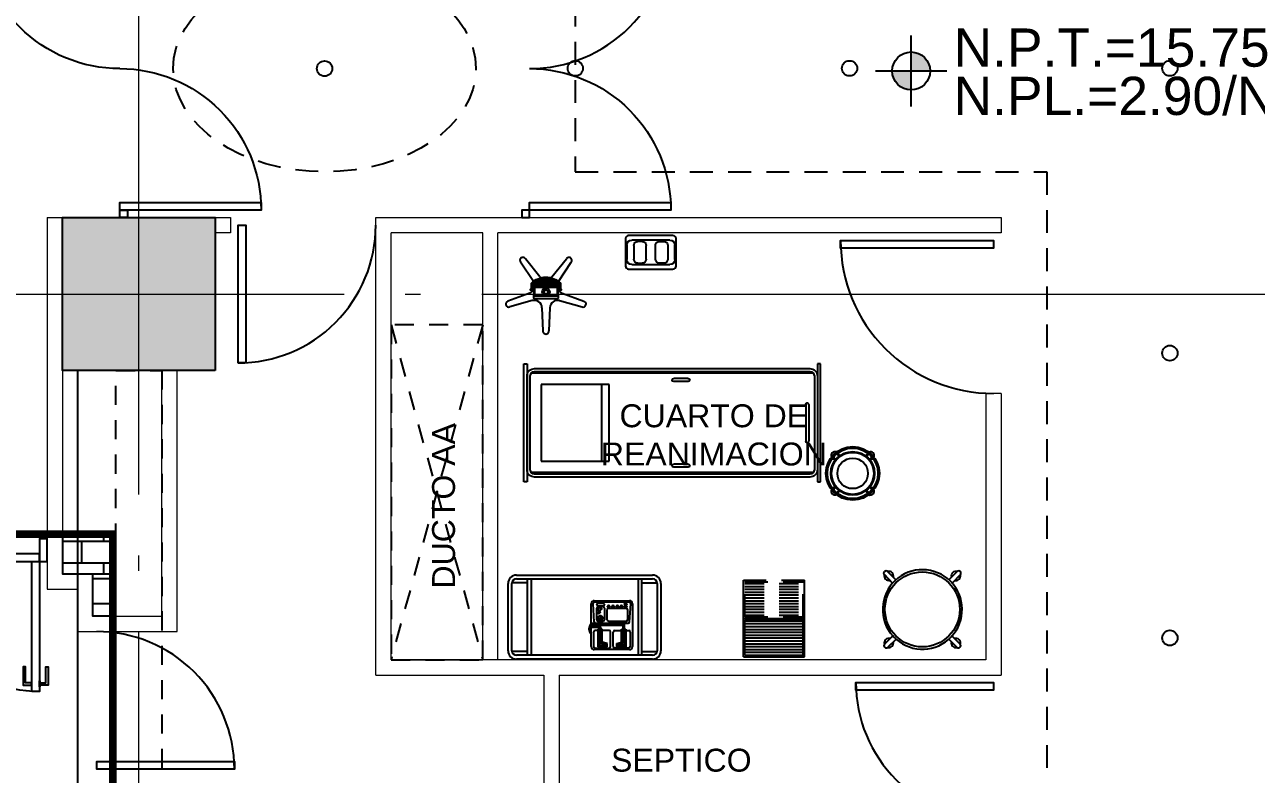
# Model space of a CAD drawing. Header units: metres. Extents: x -22 to 564, y 0 to 143.
# Drawn here: x 103.46 to 111.52, y 37.73 to 42.64 of the extents above; entities that cross this region are included whole.
import ezdxf
from ezdxf.enums import TextEntityAlignment as Align

# ---------------------------------------------------------------- set-up
doc = ezdxf.new("R2010")
doc.units = ezdxf.units.M
for name, pattern in [('EJES630', [6.3, 5.5, -0.4, 0, -0.4]), ('XREF 1N NEURO-ONCOLOGIA$0$DASHED2', [0.375, 0.25, -0.125]), ('XREF 1N NEURO-ONCOLOGIA$0$HIDDE150', [0.24, 0.15, -0.09]), ('XREF 1N NEURO-ONCOLOGIA$0$HIDDEN2', [0.1875, 0.125, -0.0625])]:
    doc.linetypes.add(name, pattern=pattern)
doc.layers.add('EJES', color=11, linetype='EJES630', lineweight=0)
doc.layers.add('XREF 1N NEURO-ONCOLOGIA$0$MUROS DE TABLAROCA', color=150, linetype='Continuous', lineweight=13)
for name, color, linetype in [('NIVELES', 9, 'Continuous'), ('TEXTO', 7, 'Continuous'), ('XREF 1N NEURO-ONCOLOGIA$0$-CG-M-WALL', 7, 'Continuous'), ('XREF 1N NEURO-ONCOLOGIA$0$CANCELES', 1, 'Continuous'), ('XREF 1N NEURO-ONCOLOGIA$0$COLUMNAS', 6, 'Continuous'), ('XREF 1N NEURO-ONCOLOGIA$0$CONTRAVENTEOS', 6, 'XREF 1N NEURO-ONCOLOGIA$0$HIDDEN2'), ('XREF 1N NEURO-ONCOLOGIA$0$COTAS PAÑOS', 8, 'Continuous'), ('XREF 1N NEURO-ONCOLOGIA$0$DUCTO AA', 40, 'XREF 1N NEURO-ONCOLOGIA$0$HIDDEN2'), ('XREF 1N NEURO-ONCOLOGIA$0$HATCH', 7, 'Continuous'), ('XREF 1N NEURO-ONCOLOGIA$0$LAMPARAS 1', 112, 'Continuous'), ('XREF 1N NEURO-ONCOLOGIA$0$LOSA BLINDADA', 20, 'XREF 1N NEURO-ONCOLOGIA$0$DASHED2'), ('XREF 1N NEURO-ONCOLOGIA$0$MOBILIARIO', 161, 'Continuous'), ('XREF 1N NEURO-ONCOLOGIA$0$PLAFONES', 20, 'XREF 1N NEURO-ONCOLOGIA$0$HIDDE150'), ('XREF 1N NEURO-ONCOLOGIA$0$PUERTAS', 253, 'Continuous'), ('XREF 1N NEURO-ONCOLOGIA$0$TABIQUES BLINDADOS', 30, 'Continuous'), ('XREF 1N NEURO-ONCOLOGIA$0$TEX-MOB', 4, 'Continuous')]:
    doc.layers.add(name, color=color, linetype=linetype)
doc.styles.add('100 LOCALES 25', font='arial.ttf', dxfattribs={"height": 0.25})
doc.styles.add('NIVELES', font='arial.ttf', dxfattribs={"height": 0.25})
doc.styles.add('XREF 1N NEURO-ONCOLOGIA$0$HANDLET', font='romans.shx')

# ---------------------------------------------------------------- blocks, each defined once
blk = doc.blocks.new('NPT')
h = blk.add_hatch(color=256)
h.paths.add_polyline_path([(0, 0.1241), (0, 0), (0.1241, 0, 0.414214)])
h.paths.add_polyline_path([(0, 0), (-0.1241, 0, 0.414214), (0, -0.1241)])
for p, q in [((0, -0.2327), (0, 0.2327)), ((-0.2327, 0), (0.2327, 0))]:
    blk.add_line(p, q)
blk.add_circle((0, 0), 0.1241)
at = {"style": 'NIVELES'}
for p in [(0.2779, 0.028), (0.2779, -0.2879)]:
    blk.add_attdef('NIVEL', p, '', height=0.25, dxfattribs=at)
blk = doc.blocks.new('XREF 1N NEURO-ONCOLOGIA$0$C-1')
at = {"layer": 'XREF 1N NEURO-ONCOLOGIA$0$-CG-M-WALL', "true_color": 0x636466}
h = blk.add_hatch(color=251, dxfattribs=at)
h.dxf.hatch_style = 1
h.paths.add_polyline_path([(-0.5, -0.5), (-0.5, 0.5), (0.5, 0.5), (0.5, -0.5)])
blk.add_lwpolyline([(-0.5, -0.5), (-0.5, 0.5), (0.5, 0.5), (0.5, -0.5)], close=True)
blk = doc.blocks.new('XREF 1N NEURO-ONCOLOGIA$0$CUBET12L')
for p, q in [((0.0638, 0.0904), (0.0486, 0.1066)), ((0.0857, 0.1109), (0.0705, 0.1271)), ((0.2648, 0.1113), (0.28, 0.1265)), ((0.286, 0.09), (0.3012, 0.1052)), ((0.0644, -0.0899), (0.048, -0.1054)), ((0.0857, -0.1111), (0.0692, -0.1266)), ((0.2649, -0.1106), (0.2814, -0.1261)), ((0.286, -0.0893), (0.3025, -0.1047))]:
    blk.add_line(p, q)
for radius in [0.175, 0.165, 0.1425, 0.1375, 0.1]:
    blk.add_circle((0.175, 0), radius)
for centre, radius, start, end in [((0.0595, 0.1169), 0.025, 66.13456, 203.18562), ((0.0595, 0.1169), 0.025, 227.40011, 276.30596), ((0.0595, 0.1169), 0.025, 350.04576, 41.92007), ((0.2917, 0.1167), 0.025, 139.34475, 187.5748), ((0.2917, 0.1167), 0.025, 334.65548, 115.34452), ((0.2917, 0.1167), 0.025, 261.31828, 310.65525), ((0.0583, -0.1167), 0.025, 154.65548, 295.34452), ((0.0604, -0.1143), 0.0247, 80.46435, 137.83479), ((0.0583, -0.1167), 0.025, 67.58036, 68.8802), ((0.0583, -0.1167), 0.025, 319.34475, 7.20838), ((0.2916, -0.1168), 0.025, 170.17479, 220.59579), ((0.2916, -0.1168), 0.025, 244.59602, 25.28506), ((0.2916, -0.1168), 0.025, 49.28529, 96.25985)]:
    blk.add_arc(centre, radius, start, end)
blk = doc.blocks.new('XREF 1N NEURO-ONCOLOGIA$0$A$C629eb517')
at = {"linetype": 'Continuous'}
for p, q in [((-0.01, 0.085), (-0.01, -0.415)), ((-0.01, 0.085), (0.39, 0.085)), ((0.39, 0.085), (0.39, -0.415)), ((0, 0.075), (0, -0.155)), ((0, 0.075), (0.38, 0.075)), ((0, 0.075), (0.38, 0.075)), ((0, 0.0562), (0.38, 0.0562)), ((0, 0.0375), (0.38, 0.0375)), ((0, 0.0187), (0.38, 0.0187)), ((0, 0), (0.38, 0)), ((0.38, 0.075), (0.38, -0.155)), ((0, -0.0187), (0.38, -0.0187)), ((0, -0.0375), (0.38, -0.0375)), ((0, -0.0563), (0.38, -0.0563)), ((0, -0.075), (0.38, -0.075)), ((0, -0.0938), (0.38, -0.0938)), ((0, -0.1125), (0.38, -0.1125)), ((0, -0.1313), (0.38, -0.1313)), ((0, -0.15), (0.38, -0.15)), ((0, -0.155), (0.38, -0.155)), ((-0.01, -0.165), (0.39, -0.165))]:
    blk.add_line(p, q, dxfattribs=at)
at = {"linetype": 'XREF 1N NEURO-ONCOLOGIA$0$HIDDE150'}
for p, q in [((0, -0.175), (0.38, -0.175)), ((0, -0.175), (0, -0.405)), ((0.38, -0.175), (0.38, -0.405)), ((-0.01, -0.415), (0.39, -0.415)), ((0, -0.405), (0.38, -0.405))]:
    blk.add_line(p, q, dxfattribs=at)
at = {"linetype": 'XREF 1N NEURO-ONCOLOGIA$0$HIDDEN2'}
for p, q in [((0, -0.1875), (0.38, -0.1875)), ((0, -0.2063), (0.38, -0.2063)), ((0, -0.225), (0.38, -0.225)), ((0, -0.2438), (0.38, -0.2438)), ((0, -0.2625), (0.38, -0.2625)), ((0, -0.2813), (0.38, -0.2813)), ((0, -0.3), (0.38, -0.3)), ((0, -0.3188), (0.38, -0.3188)), ((0, -0.3375), (0.38, -0.3375)), ((0, -0.3563), (0.38, -0.3563)), ((0, -0.375), (0.38, -0.375)), ((0, -0.3938), (0.38, -0.3938))]:
    blk.add_line(p, q, dxfattribs=at)
blk = doc.blocks.new('XREF 1N NEURO-ONCOLOGIA$0$A$Ce344658d')
for p, q in [((-0.1574, -0.1575), (-0.1574, -0.0625)), ((-0.125, -0.0301), (0.125, -0.0301)), ((-0.1117, -0.065), (-0.1117, -0.155)), ((-0.0561, -0.039), (-0.0858, -0.039)), ((-0.0302, -0.155), (-0.0302, -0.065)), ((0.0302, -0.155), (0.0302, -0.065)), ((0.0561, -0.039), (0.0858, -0.039)), ((0.1117, -0.065), (0.1117, -0.155)), ((0.1574, -0.0625), (0.1574, -0.1575)), ((0.125, -0.1899), (-0.125, -0.1899)), ((-0.0858, -0.181), (-0.0561, -0.181)), ((0.0858, -0.181), (0.0561, -0.181))]:
    blk.add_line(p, q)
blk.add_lwpolyline([(-0.145, 0), (0.145, 0, -0.414214), (0.165, -0.02), (0.165, -0.2, -0.414214), (0.145, -0.22), (-0.145, -0.22, -0.414214), (-0.165, -0.2), (-0.165, -0.02, -0.414214)], format="xyb", close=True)
for centre, radius, start, end in [((-0.125, -0.0625), 0.0324, 90, 180), ((-0.0858, -0.065), 0.0259, 90, 180), ((-0.0561, -0.065), 0.0259, 360, 90), ((0.0561, -0.065), 0.0259, 90, 180), ((0.0858, -0.065), 0.0259, 0, 90), ((0.125, -0.0625), 0.0324, 0, 90), ((-0.125, -0.1575), 0.0324, 180, 270), ((-0.0858, -0.155), 0.0259, 180, 270), ((-0.0561, -0.155), 0.0259, 270, 360), ((0.0561, -0.155), 0.0259, 180, 270), ((0.0858, -0.155), 0.0259, 270, 0), ((0.125, -0.1575), 0.0324, 270, 0)]:
    blk.add_arc(centre, radius, start, end)
blk = doc.blocks.new('XREF 1N NEURO-ONCOLOGIA$0$A$C93b65087')
for points in [[(0, 0.85), (0, 0.9), (-0.15, 0.9), (-0.15, 0.85)], [(0.808, 0.853), (0.792, 0.853), (0.792, 0.891), (0.688, 0.891), (0.688, 0.907), (0.808, 0.907), (0.808, 0.853)], [(0, 0.85), (-0.05, 0.85), (-0.05, 0), (0, 0)], [(0.85, 0.8), (0, 0.8), (0, 0.85), (0.85, 0.85)], [(0.82, 0.85), (0.78, 0.85), (0.78, 0.853), (0.82, 0.853)], [(0.808, 0.797), (0.792, 0.797), (0.792, 0.759), (0.688, 0.759), (0.688, 0.743), (0.808, 0.743), (0.808, 0.797)], [(0.82, 0.8), (0.78, 0.8), (0.78, 0.797), (0.82, 0.797)], [(-0.053, 0.042), (-0.053, 0.058), (-0.091, 0.058), (-0.091, 0.162), (-0.107, 0.162), (-0.107, 0.042), (-0.053, 0.042)], [(0.003, 0.042), (0.003, 0.058), (0.041, 0.058), (0.041, 0.162), (0.057, 0.162), (0.057, 0.042), (0.003, 0.042)], [(-0.05, 0.03), (-0.05, 0.07), (-0.053, 0.07), (-0.053, 0.03)], [(0, 0.03), (0, 0.07), (0.003, 0.07), (0.003, 0.03)], [(-0.053, -0.042), (-0.053, -0.058), (-0.091, -0.058), (-0.091, -0.162), (-0.107, -0.162), (-0.107, -0.042), (-0.053, -0.042)], [(-0.05, -0.03), (-0.05, -0.07), (-0.053, -0.07), (-0.053, -0.03)], [(0, -0.85), (-0.05, -0.85), (-0.05, 0), (0, 0)], [(0, -0.03), (0, -0.07), (0.003, -0.07), (0.003, -0.03)], [(0.003, -0.042), (0.003, -0.058), (0.041, -0.058), (0.041, -0.162), (0.057, -0.162), (0.057, -0.042), (0.003, -0.042)], [(0.85, -0.8), (0, -0.8), (0, -0.85), (0.85, -0.85)], [(0.808, -0.797), (0.792, -0.797), (0.792, -0.759), (0.688, -0.759), (0.688, -0.743), (0.808, -0.743), (0.808, -0.797)], [(0.82, -0.8), (0.78, -0.8), (0.78, -0.797), (0.82, -0.797)], [(0, -0.85), (0, -0.9), (-0.15, -0.9), (-0.15, -0.85)], [(0.808, -0.853), (0.792, -0.853), (0.792, -0.891), (0.688, -0.891), (0.688, -0.907), (0.808, -0.907), (0.808, -0.853)], [(0.82, -0.85), (0.78, -0.85), (0.78, -0.853), (0.82, -0.853)]]:
    blk.add_lwpolyline(points, close=True)
for centre, start, end in [((0, 0.85), 270, 0), ((0, -0.85), 0, 90)]:
    blk.add_arc(centre, 0.85, start, end)
blk = doc.blocks.new('XREF 1N NEURO-ONCOLOGIA$0$XR-02$0$513.191.0159')
at = {"layer": 'XREF 1N NEURO-ONCOLOGIA$0$MOBILIARIO'}
for p, q in [((-0.9711, -0.7416), (-0.9711, 0.0316)), ((-0.9711, 0.0316), (-0.95, 0.0316)), ((-0.95, 0.0316), (-0.95, -0.7416)), ((0.9, 0), (-0.9, 0)), ((0.9711, 0.0316), (0.95, 0.0316)), ((0.95, 0.0316), (0.95, -0.7416)), ((0.9711, -0.7416), (0.9711, 0.0316)), ((-0.95, -0.05), (-0.95, -0.66)), ((-0.93, -0.05), (-0.93, -0.66)), ((-0.9224, -0.03), (0.9224, -0.03)), ((0.9, -0.02), (-0.9, -0.02)), ((-0.1049, -0.0652), (-0.01, -0.0652)), ((0.93, -0.66), (0.93, -0.05)), ((0.95, -0.66), (0.95, -0.05)), ((-0.1049, -0.0852), (-0.01, -0.0852)), ((0.4115, -0.1037), (0.8566, -0.1037)), ((0.4115, -0.6063), (0.4115, -0.1037)), ((0.4624, -0.1037), (0.4624, -0.6063)), ((0.8566, -0.1037), (0.8566, -0.6063)), ((-0.8934, -0.2349), (-0.8934, -0.4751)), ((-0.8734, -0.2349), (-0.8734, -0.4751)), ((-0.1049, -0.6248), (-0.01, -0.6248)), ((0.8566, -0.6063), (0.4115, -0.6063)), ((-0.9224, -0.68), (0.9224, -0.68)), ((-0.9, -0.69), (0.9, -0.69)), ((-0.9, -0.71), (0.9, -0.71)), ((-0.1049, -0.6448), (-0.01, -0.6448)), ((-0.95, -0.7416), (-0.9711, -0.7416)), ((0.95, -0.7416), (0.9711, -0.7416))]:
    blk.add_line(p, q, dxfattribs=at)
for centre, radius, start, end in [((-0.9, -0.05), 0.05, 90, 180), ((0.9, -0.05), 0.05, 0, 90), ((-0.9, -0.05), 0.03, 90, 180), ((-0.1049, -0.0752), 0.01, 90, 270), ((-0.01, -0.0752), 0.01, 270, 90), ((0.9, -0.05), 0.03, 360, 90), ((-0.8834, -0.2349), 0.01, 0, 180), ((-0.8834, -0.4751), 0.01, 180, 0), ((-0.1049, -0.6348), 0.01, 90, 270), ((-0.01, -0.6348), 0.01, 270, 90), ((-0.9, -0.66), 0.05, 180, 270), ((-0.9, -0.66), 0.03, 180, 270), ((0.9, -0.66), 0.05, 270, 0), ((0.9, -0.66), 0.03, 270, 0)]:
    blk.add_arc(centre, radius, start, end, dxfattribs=at)
blk = doc.blocks.new('XREF 1N NEURO-ONCOLOGIA$0$CARRSUCI')
for p, q in [((0.0135, 0.2478), (0.0135, 0.2478)), ((0.0878, 0.1948), (0.0347, 0.2478)), ((0.432, 0.1938), (0.4861, 0.2478)), ((0.5073, 0.2478), (0.5073, 0.2478)), ((0.0665, 0.1736), (0.0135, 0.2266)), ((0.4532, 0.1725), (0.5073, 0.2266)), ((0.0119, -0.226), (0.0655, -0.1725)), ((0.0331, -0.2472), (0.0866, -0.1938)), ((0.4861, -0.247), (0.4335, -0.1931)), ((0.4338, -0.1934), (0.4335, -0.1931)), ((0.4546, -0.1724), (0.4549, -0.1721)), ((0.511, -0.2296), (0.4549, -0.1721)), ((0.0119, -0.2472), (0.0119, -0.2472)), ((0.5073, -0.2472), (0.5109, -0.2437))]:
    blk.add_line(p, q)
blk.add_lwpolyline([(0.0121, 0.2281, 0.602208), (0.0496, 0.1905, 0.602208)], format="xyb")
blk.add_circle((0.26, 0), 0.245)
for centre, radius, start, end in [((0.26, 0), 0.26, 48.39137, 41.77664), ((0.0241, 0.2372), 0.015, 135.02349, 225.02349), ((0.0241, 0.2372), 0.015, 45.02349, 135.02349), ((0.0408, 0.2192), 0.03, 347.03018, 103.08004), ((0.4792, 0.2192), 0.03, 75.73722, 194.17962), ((0.4967, 0.2372), 0.015, 44.97651, 134.97651), ((0.4967, 0.2372), 0.015, 314.97651, 44.97651), ((0.8425, 0.6091), 0.5839, 225.33525, 228.2808), ((0.4792, 0.2192), 0.03, 254.18597, 15.85999), ((0.0225, -0.2366), 0.015, 134.97653, 224.97653), ((0.0408, -0.2192), 0.03, 76.33996, 193.6229), ((0.0408, -0.2192), 0.03, 253.54521, 16.32148), ((0.4792, -0.2192), 0.03, 163.1556, 285.67524), ((0.4792, -0.2192), 0.03, 345.49045, 103.14187), ((0.5039, -0.2366), 0.01, 314.31616, 44.31616), ((0.0225, -0.2366), 0.015, 224.97653, 314.97653), ((0.4968, -0.2365), 0.015, 224.31616, 314.31616)]:
    blk.add_arc(centre, radius, start, end)
blk = doc.blocks.new('XREF 1N NEURO-ONCOLOGIA$0$A$Cd5227eae')
for p, q in [((0.055, 0.5), (0.495, 0.5)), ((0, -0.445), (0, 0.445)), ((0.025, -0.445), (0.025, 0.445)), ((0.05, 0.375), (0.05, 0.4746)), ((0.055, 0.475), (0.495, 0.475)), ((0.5, 0.375), (0.5, 0.475)), ((0.525, 0.445), (0.525, -0.445)), ((0.55, 0.445), (0.55, -0.445)), ((0.525, 0.375), (0.025, 0.375)), ((0.525, 0.35), (0.025, 0.35)), ((0.0623, -0.2939), (0.0623, -0.0639)), ((0.0728, -0.069), (0.0728, -0.1599)), ((0.0823, -0.0439), (0.2234, -0.0439)), ((0.1772, -0.059), (0.0828, -0.059)), ((0.1872, -0.0873), (0.1872, -0.069)), ((0.2186, -0.0457), (0.2099, -0.047)), ((0.2186, -0.0508), (0.2099, -0.0521)), ((0.2186, -0.0559), (0.2099, -0.0572)), ((0.2186, -0.061), (0.2099, -0.0622)), ((0.2186, -0.0661), (0.2099, -0.0673)), ((0.2186, -0.0711), (0.2099, -0.0724)), ((0.2186, -0.0762), (0.2099, -0.0775)), ((0.2326, -0.0481), (0.2239, -0.0494)), ((0.2326, -0.0532), (0.2239, -0.0545)), ((0.2326, -0.0583), (0.2239, -0.0596)), ((0.2326, -0.0634), (0.2239, -0.0646)), ((0.2326, -0.0684), (0.2239, -0.0697)), ((0.2326, -0.0735), (0.2239, -0.0748)), ((0.2326, -0.0786), (0.2239, -0.0799)), ((0.2334, -0.0439), (0.3623, -0.0439)), ((0.236, -0.0717), (0.236, -0.2849)), ((0.3612, -0.0551), (0.2449, -0.0617)), ((0.2567, -0.0805), (0.3338, -0.0805)), ((0.3581, -0.0805), (0.3587, -0.0805)), ((0.3723, -0.2928), (0.3723, -0.0651)), ((0.3823, -0.0639), (0.3823, -0.2939)), ((0.0805, -0.0873), (0.0805, -0.1473)), ((0.1963, -0.0873), (0.0805, -0.0873)), ((0.0805, -0.1473), (0.1021, -0.1473)), ((0.0826, -0.0893), (0.0826, -0.1453)), ((0.1946, -0.0893), (0.0826, -0.0893)), ((0.0826, -0.1453), (0.1006, -0.1453)), ((0.0905, -0.0973), (0.0905, -0.1373)), ((0.1863, -0.0973), (0.0905, -0.0973)), ((0.0905, -0.1373), (0.0946, -0.1373)), ((0.0946, -0.1373), (0.1041, -0.1056)), ((0.1006, -0.1453), (0.1103, -0.1139)), ((0.1021, -0.1473), (0.1115, -0.1156)), ((0.1041, -0.1056), (0.1863, -0.1056)), ((0.1103, -0.1139), (0.1946, -0.1139)), ((0.1115, -0.1156), (0.1963, -0.1156)), ((0.1863, -0.1056), (0.1863, -0.0973)), ((0.1872, -0.1599), (0.1872, -0.1156)), ((0.1946, -0.1139), (0.1946, -0.0893)), ((0.1963, -0.1156), (0.1963, -0.0873)), ((0.1963, -0.0936), (0.1963, -0.1093)), ((0.1987, -0.0936), (0.1963, -0.0936)), ((0.1963, -0.1093), (0.1987, -0.1093)), ((0.1987, -0.1093), (0.1987, -0.0936)), ((0.1987, -0.0971), (0.2049, -0.0971)), ((0.1987, -0.1058), (0.2105, -0.1058)), ((0.2186, -0.0813), (0.2099, -0.0826)), ((0.2186, -0.0864), (0.2099, -0.0876)), ((0.2186, -0.0915), (0.2099, -0.0927)), ((0.2326, -0.0837), (0.2239, -0.085)), ((0.2326, -0.0888), (0.2239, -0.09)), ((0.2326, -0.0939), (0.2239, -0.0951)), ((0.2326, -0.0989), (0.2239, -0.1002)), ((0.2326, -0.104), (0.2239, -0.1053)), ((0.2326, -0.1091), (0.2239, -0.1104)), ((0.2326, -0.1142), (0.2239, -0.1155)), ((0.2326, -0.1193), (0.2239, -0.1205)), ((0.2326, -0.1244), (0.2239, -0.1256)), ((0.2326, -0.1294), (0.2239, -0.1307)), ((0.2326, -0.1345), (0.2239, -0.1358)), ((0.2326, -0.1396), (0.2239, -0.1409)), ((0.2326, -0.1447), (0.2239, -0.1459)), ((0.2326, -0.1498), (0.2239, -0.151)), ((0.2326, -0.1548), (0.2239, -0.1561)), ((0.2326, -0.1599), (0.2239, -0.1612)), ((0.2467, -0.1198), (0.2467, -0.0905)), ((0.2467, -0.2711), (0.2467, -0.1584)), ((0.3338, -0.1298), (0.2567, -0.1298)), ((0.2567, -0.1484), (0.3237, -0.1484)), ((0.2815, -0.1083), (0.2601, -0.0995)), ((0.2823, -0.1064), (0.2609, -0.0976)), ((0.3337, -0.1584), (0.3337, -0.2711)), ((0.3438, -0.0905), (0.3438, -0.1198)), ((0.3491, -0.1208), (0.3491, -0.0895)), ((0.3587, -0.1298), (0.3581, -0.1298)), ((0.3677, -0.0895), (0.3677, -0.1208)), ((0.0728, -0.2888), (0.0728, -0.1979)), ((0.0805, -0.2705), (0.0805, -0.2105)), ((0.0805, -0.2105), (0.1021, -0.2105)), ((0.0826, -0.2685), (0.0826, -0.2125)), ((0.0826, -0.2125), (0.1006, -0.2125)), ((0.0828, -0.1699), (0.1772, -0.1699)), ((0.0828, -0.1879), (0.1772, -0.1879)), ((0.0905, -0.2605), (0.0905, -0.2205)), ((0.0905, -0.2205), (0.0946, -0.2205)), ((0.0946, -0.2205), (0.1041, -0.2522)), ((0.1006, -0.2125), (0.1103, -0.2439)), ((0.1021, -0.2105), (0.1115, -0.2422)), ((0.1872, -0.1979), (0.1872, -0.2422)), ((0.2326, -0.165), (0.2239, -0.1663)), ((0.2326, -0.1701), (0.2239, -0.1714)), ((0.2326, -0.1752), (0.2239, -0.1764)), ((0.2326, -0.1803), (0.2239, -0.1815)), ((0.2326, -0.1853), (0.2239, -0.1866)), ((0.2326, -0.1904), (0.2239, -0.1917)), ((0.2326, -0.1955), (0.2239, -0.1968)), ((0.2326, -0.2006), (0.2239, -0.2019)), ((0.2326, -0.2057), (0.2239, -0.2069)), ((0.2326, -0.2107), (0.2239, -0.212)), ((0.2326, -0.2158), (0.2239, -0.2171)), ((0.2326, -0.2209), (0.2239, -0.2222)), ((0.2326, -0.226), (0.2239, -0.2273)), ((0.2326, -0.2311), (0.2239, -0.2323)), ((0.2326, -0.2362), (0.2239, -0.2374)), ((0.2326, -0.2412), (0.2239, -0.2425)), ((0.1963, -0.2705), (0.0805, -0.2705)), ((0.3623, -0.3139), (0.0823, -0.3139)), ((0.1946, -0.2685), (0.0826, -0.2685)), ((0.1772, -0.2988), (0.0828, -0.2988)), ((0.1863, -0.2605), (0.0905, -0.2605)), ((0.1041, -0.2522), (0.1863, -0.2522)), ((0.1103, -0.2439), (0.1946, -0.2439)), ((0.1115, -0.2422), (0.1963, -0.2422)), ((0.1863, -0.2522), (0.1863, -0.2605)), ((0.1872, -0.2705), (0.1872, -0.2888)), ((0.1946, -0.2439), (0.1946, -0.2685)), ((0.1963, -0.2422), (0.1963, -0.2705)), ((0.1963, -0.2485), (0.1963, -0.2642)), ((0.1987, -0.2485), (0.1963, -0.2485)), ((0.1963, -0.2642), (0.1987, -0.2642)), ((0.1987, -0.2642), (0.1987, -0.2485)), ((0.1987, -0.252), (0.2092, -0.252)), ((0.1987, -0.2607), (0.2105, -0.2607)), ((0.2105, -0.2607), (0.2092, -0.252)), ((0.2156, -0.2607), (0.2143, -0.252)), ((0.2207, -0.2607), (0.2194, -0.252)), ((0.2326, -0.2463), (0.2239, -0.2476)), ((0.2257, -0.2607), (0.2245, -0.252)), ((0.2308, -0.2607), (0.2296, -0.252)), ((0.2449, -0.2949), (0.3623, -0.3028)), ((0.3237, -0.2811), (0.2567, -0.2811)), ((0.525, -0.35), (0.025, -0.35)), ((0.025, -0.375), (0.525, -0.375)), ((0.05, -0.375), (0.05, -0.475)), ((0.5, -0.375), (0.5, -0.475)), ((0.495, -0.475), (0.055, -0.475)), ((0.495, -0.5), (0.055, -0.5))]:
    blk.add_line(p, q)
blk.add_circle((0.271, -0.1031), 0.0142)
for centre, radius, start, end in [((0.055, 0.445), 0.055, 90, 180), ((0.495, 0.445), 0.055, 0, 90), ((0.055, 0.445), 0.03, 90, 180), ((0.495, 0.445), 0.03, 0, 90), ((0.495, 0.445), 0.03, 0, 90), ((0.0823, -0.0639), 0.02, 90, 180), ((0.0828, -0.069), 0.01, 90, 180), ((0.1981, -0.076), 0.0477, 43.75531, 137.65966), ((0.199, -0.0726), 0.0377, 48.78092, 130.26383), ((0.1772, -0.069), 0.01, 0, 90), ((0.2118, -0.0445), 0.00318, 169.97079, 233.1301), ((0.2118, -0.0495), 0.00318, 126.8699, 233.1301), ((0.2118, -0.0546), 0.00318, 126.8699, 233.1301), ((0.2118, -0.0597), 0.00318, 126.8699, 233.1301), ((0.2118, -0.0648), 0.00318, 126.8699, 233.1301), ((0.2118, -0.0699), 0.00318, 126.8699, 233.1301), ((0.2118, -0.0749), 0.00318, 126.8699, 233.1301), ((0.2118, -0.08), 0.00318, 126.8699, 233.1301), ((0.2167, -0.0432), 0.00318, 306.8699, 346.94715), ((0.2167, -0.0483), 0.00318, 306.8699, 53.13011), ((0.2167, -0.0533), 0.00318, 306.8699, 53.1301), ((0.2167, -0.0584), 0.00318, 306.8699, 53.13011), ((0.2167, -0.0635), 0.00318, 306.8699, 53.13011), ((0.2167, -0.0686), 0.00318, 306.8699, 53.1301), ((0.2167, -0.0737), 0.00318, 306.8699, 53.13011), ((0.2167, -0.0788), 0.00318, 306.8699, 53.13011), ((0.2258, -0.0469), 0.00318, 126.8699, 233.1301), ((0.2258, -0.0519), 0.00318, 126.8699, 233.1301), ((0.2258, -0.057), 0.00318, 126.8699, 233.1301), ((0.2258, -0.0621), 0.00318, 126.8699, 233.1301), ((0.2258, -0.0672), 0.00318, 126.8699, 233.1301), ((0.2258, -0.0723), 0.00318, 126.8699, 233.1301), ((0.2258, -0.0773), 0.00318, 126.8699, 233.1301), ((0.2258, -0.0824), 0.00318, 126.8699, 233.1301), ((0.2307, -0.0456), 0.00318, 306.8699, 53.1301), ((0.2307, -0.0507), 0.00318, 306.8699, 53.13011), ((0.2307, -0.0557), 0.00318, 306.8699, 53.1301), ((0.2307, -0.0608), 0.00318, 306.8699, 53.13011), ((0.2307, -0.0659), 0.00318, 306.8699, 53.13011), ((0.2307, -0.071), 0.00318, 306.8699, 53.1301), ((0.2307, -0.0761), 0.00318, 306.8699, 53.13011), ((0.2307, -0.0812), 0.00318, 306.8699, 53.13011), ((0.246, -0.0717), 0.01, 96.34019, 180), ((0.2567, -0.0905), 0.01, 90, 180), ((0.3338, -0.0905), 0.01, 0, 90), ((0.3581, -0.0895), 0.009, 90, 180), ((0.3587, -0.0895), 0.009, 0, 90), ((0.3623, -0.0651), 0.01, 0, 96.34019), ((0.3623, -0.0639), 0.02, 0, 90), ((0.0828, -0.1599), 0.01, 180, 270), ((0.1772, -0.1599), 0.01, 270, 0), ((0.2044, -0.0915), 0.00557, 265.16623, 347.73161), ((0.2118, -0.0851), 0.00318, 126.8699, 233.1301), ((0.2118, -0.0902), 0.00318, 126.8699, 233.1301), ((0.2078, -0.0948), 0.0113, 283.56273, 17.4393), ((0.2167, -0.0838), 0.00318, 306.8699, 53.1301), ((0.2167, -0.0889), 0.00318, 306.8699, 53.13011), ((0.2258, -0.0875), 0.00318, 126.8699, 233.1301), ((0.2258, -0.0926), 0.00318, 126.8699, 233.1301), ((0.2258, -0.0977), 0.00318, 126.8699, 233.1301), ((0.2258, -0.1028), 0.00318, 126.8699, 233.1301), ((0.2258, -0.1078), 0.00318, 126.8699, 233.1301), ((0.2258, -0.1129), 0.00318, 126.8699, 233.1301), ((0.2258, -0.118), 0.00318, 126.8699, 233.1301), ((0.2258, -0.1231), 0.00318, 126.8699, 233.1301), ((0.2258, -0.1282), 0.00318, 126.8699, 233.1301), ((0.2258, -0.1332), 0.00318, 126.8699, 233.1301), ((0.2258, -0.1383), 0.00318, 126.8699, 233.1301), ((0.2258, -0.1434), 0.00318, 126.8699, 233.1301), ((0.2258, -0.1485), 0.00318, 126.8699, 233.1301), ((0.2258, -0.1536), 0.00318, 126.8699, 233.1301), ((0.2258, -0.1587), 0.00318, 126.8699, 233.1301), ((0.2307, -0.0862), 0.00318, 306.8699, 53.1301), ((0.2307, -0.0913), 0.00318, 306.8699, 53.13011), ((0.2307, -0.0964), 0.00318, 306.8699, 53.13011), ((0.2307, -0.1015), 0.00318, 306.8699, 53.1301), ((0.2307, -0.1066), 0.00318, 306.8699, 53.13011), ((0.2307, -0.1116), 0.00318, 306.8699, 53.13011), ((0.2307, -0.1167), 0.00318, 306.8699, 53.1301), ((0.2307, -0.1218), 0.00318, 306.8699, 53.13011), ((0.2307, -0.1269), 0.00318, 306.8699, 53.13011), ((0.2307, -0.132), 0.00318, 306.8699, 53.1301), ((0.2307, -0.1371), 0.00318, 306.8699, 53.13011), ((0.2307, -0.1421), 0.00318, 306.8699, 53.13011), ((0.2307, -0.1472), 0.00318, 306.8699, 53.1301), ((0.2307, -0.1523), 0.00318, 306.8699, 53.13011), ((0.2307, -0.1574), 0.00318, 306.8699, 53.13011), ((0.2307, -0.1625), 0.00318, 306.8699, 53.1301), ((0.2567, -0.1198), 0.01, 180, 270), ((0.2567, -0.1584), 0.01, 90, 180), ((0.2676, -0.1031), 0.016, 53.82594, 306.17406), ((0.2605, -0.0986), 0.00103, 67.71275, 247.71275), ((0.2819, -0.1073), 0.00103, 247.71275, 67.71275), ((0.3237, -0.1584), 0.01, 0, 90), ((0.3338, -0.1198), 0.01, 270, 0), ((0.3581, -0.1208), 0.009, 180, 270), ((0.3587, -0.1208), 0.009, 270, 0), ((0.0828, -0.1979), 0.01, 90, 180), ((0.1772, -0.1979), 0.01, 0, 90), ((0.2258, -0.1637), 0.00318, 126.8699, 233.1301), ((0.2258, -0.1688), 0.00318, 126.8699, 233.1301), ((0.2258, -0.1739), 0.00318, 126.8699, 233.1301), ((0.2258, -0.179), 0.00318, 126.8699, 233.1301), ((0.2258, -0.1841), 0.00318, 126.8699, 233.1301), ((0.2258, -0.1891), 0.00318, 126.8699, 233.1301), ((0.2258, -0.1942), 0.00318, 126.8699, 233.1301), ((0.2258, -0.1993), 0.00318, 126.8699, 233.1301), ((0.2258, -0.2044), 0.00318, 126.8699, 233.1301), ((0.2258, -0.2095), 0.00318, 126.8699, 233.1301), ((0.2258, -0.2146), 0.00318, 126.8699, 233.1301), ((0.2258, -0.2196), 0.00318, 126.8699, 233.1301), ((0.2258, -0.2247), 0.00318, 126.8699, 233.1301), ((0.2258, -0.2298), 0.00318, 126.8699, 233.1301), ((0.2258, -0.2349), 0.00318, 126.8699, 233.1301), ((0.2258, -0.24), 0.00318, 126.8699, 233.1301), ((0.2307, -0.1675), 0.00318, 306.8699, 53.13011), ((0.2307, -0.1726), 0.00318, 306.8699, 53.13011), ((0.2307, -0.1777), 0.00318, 306.8699, 53.1301), ((0.2307, -0.1828), 0.00318, 306.8699, 53.13011), ((0.2307, -0.1879), 0.00318, 306.8699, 53.13011), ((0.2307, -0.193), 0.00318, 306.8699, 53.1301), ((0.2307, -0.198), 0.00318, 306.8699, 53.13011), ((0.2307, -0.2031), 0.00318, 306.8699, 53.13011), ((0.2307, -0.2082), 0.00318, 306.8699, 53.1301), ((0.2307, -0.2133), 0.00318, 306.8699, 53.13011), ((0.2307, -0.2184), 0.00318, 306.8699, 53.13011), ((0.2307, -0.2234), 0.00318, 306.8699, 53.1301), ((0.2307, -0.2285), 0.00318, 306.8699, 53.13011), ((0.2307, -0.2336), 0.00318, 306.8699, 53.13011), ((0.2307, -0.2387), 0.00318, 306.8699, 53.1301), ((0.2307, -0.2438), 0.00318, 306.8699, 53.13011), ((0.0823, -0.2939), 0.02, 180, 270), ((0.0828, -0.2888), 0.01, 180, 270), ((0.1772, -0.2888), 0.01, 270, 0), ((0.2117, -0.2538), 0.00304, 27.28714, 143.50261), ((0.213, -0.2595), 0.00282, 205.63373, 334.36627), ((0.2168, -0.2539), 0.00318, 36.8699, 143.1301), ((0.2181, -0.2588), 0.00318, 216.8699, 323.13011), ((0.2219, -0.254), 0.00325, 38.54155, 141.45845), ((0.2232, -0.2595), 0.00282, 205.63373, 334.36626), ((0.2258, -0.245), 0.00318, 126.8699, 233.1301), ((0.2221, -0.2501), 0.00303, 321.15243, 54.81757), ((0.227, -0.2539), 0.00318, 36.8699, 143.1301), ((0.2283, -0.2588), 0.00318, 216.8699, 323.13011), ((0.2138, -0.2513), 0.0194, 331.09275, 14.84687), ((0.246, -0.2849), 0.01, 180, 263.65981), ((0.2567, -0.2711), 0.01, 180, 270), ((0.3237, -0.2711), 0.01, 270, 0), ((0.3623, -0.2928), 0.01, 270, 0), ((0.3623, -0.2939), 0.02, 270, 0), ((0.055, -0.445), 0.055, 180, 270), ((0.055, -0.445), 0.03, 180, 270), ((0.495, -0.445), 0.055, 270, 0), ((0.495, -0.445), 0.03, 270, 0)]:
    blk.add_arc(centre, radius, start, end)
at = {"extrusion": (0, 0, -1)}
for centre, major_axis, ratio, start_param, end_param in [((0.304, -0.0945), (-0.00411, 0.00713), 0.581852, 3.071382, 6.44697), ((0.305, -0.094), (-0.00411, 0.00713), 0.581852, -3.141592653589793, 3.141592653589793), ((0.3258, -0.0997), (-0.0066, 0.0114), 0.55636, 2.953797, 6.470981), ((0.3281, -0.0983), (-0.0066, 0.0114), 0.55636, -3.141592653589793, 3.141592653589793), ((0.3434, -0.1573), (0, 0.00823), 0.581852, 2.937621, 6.487157), ((0.3453, -0.1573), (0, 0.00823), 0.581852, -3.141592653589793, 3.141592653589793), ((0.3434, -0.1859), (0, 0.00823), 0.581852, 2.937621, 6.487157), ((0.3434, -0.2147), (0, 0.00823), 0.581852, 2.937621, 6.487157), ((0.3434, -0.2412), (0, 0.00823), 0.581852, 2.937621, 6.487157), ((0.3453, -0.1859), (0, 0.00823), 0.581852, -3.141592653589793, 3.141592653589793), ((0.3453, -0.2147), (0, 0.00823), 0.581852, -3.141592653589793, 3.141592653589793), ((0.3453, -0.2412), (0, 0.00823), 0.581852, -3.141592653589793, 3.141592653589793), ((0.3434, -0.268), (0, 0.00823), 0.581852, 2.937621, 6.487157), ((0.3453, -0.268), (0, 0.00823), 0.581852, -3.141592653589793, 3.141592653589793), ((0.3582, -0.268), (0, 0.00823), 0.581852, 2.937621, 6.487157), ((0.3602, -0.268), (0, 0.00823), 0.581852, -3.141592653589793, 3.141592653589793)]:
    blk.add_ellipse(centre, major_axis=major_axis, ratio=ratio, start_param=start_param, end_param=end_param, dxfattribs=at)
blk = doc.blocks.new('XREF 1N NEURO-ONCOLOGIA$0$A$C4ea28420')
for p, q in [((-0.1273, 0.1342), (-0.2111, 0.2597)), ((-0.0843, 0.1634), (-0.1788, 0.2832)), ((-0.0058, 0.1634), (0.0886, 0.2832)), ((0.0371, 0.1342), (0.121, 0.2597)), ((-0.1401, 0.0827), (-0.1451, 0.0827)), ((-0.1301, 0.1195), (0.0399, 0.1195)), ((-0.1301, 0.1095), (0.0399, 0.1095)), ((-0.1301, 0.0995), (-0.1187, 0.0995)), ((-0.1251, 0.0902), (-0.1251, 0.1239)), ((-0.1177, 0.1295), (0.0276, 0.1295)), ((-0.1151, 0.1002), (-0.1151, 0.1313)), ((-0.1051, 0.1002), (-0.1051, 0.1374)), ((-0.101, 0.1395), (0.0109, 0.1395)), ((-0.0951, 0.1002), (-0.0951, 0.1423)), ((-0.0851, 0.1002), (-0.0851, 0.1461)), ((-0.0751, 0.1002), (-0.0751, 0.149)), ((-0.0651, 0.1002), (-0.0651, 0.1511)), ((-0.0551, 0.1002), (-0.0551, 0.1523)), ((-0.0451, 0.1002), (-0.0451, 0.1527)), ((-0.0351, 0.1002), (-0.0351, 0.1523)), ((-0.0251, 0.1002), (-0.0251, 0.1511)), ((-0.0151, 0.1002), (-0.0151, 0.149)), ((-0.0051, 0.1002), (-0.0051, 0.1461)), ((0.0049, 0.1002), (0.0049, 0.1423)), ((0.0149, 0.1002), (0.0149, 0.1374)), ((0.0249, 0.1002), (0.0249, 0.1313)), ((0.0286, 0.0995), (0.0399, 0.0995)), ((0.0349, 0.0902), (0.0349, 0.1239)), ((-0.1506, 0.0582), (-0.2938, 0.0054)), ((-0.1346, 0.0088), (-0.2814, -0.0326)), ((0.0444, 0.0088), (0.1913, -0.0326)), ((0.0605, 0.0582), (0.2036, 0.0054)), ((-0.071, -0.0374), (-0.0651, -0.1898)), ((-0.0191, -0.0374), (-0.0251, -0.1898))]:
    blk.add_line(p, q)
for points in [[(-0.1401, 0.0827), (-0.1401, 0.1227, -0.421053), (0.0499, 0.1227), (0.0499, 0.0827)], [(-0.1301, 0.0827), (-0.1301, 0.1195, -0.390365), (0.0399, 0.1195), (0.0399, 0.0827)], [(0.0349, 0.0502), (0.0349, 0.0302, -0.414214), (0.0249, 0.0202), (-0.1151, 0.0202, -0.414214), (-0.1251, 0.0302), (-0.1251, 0.0502)]]:
    blk.add_lwpolyline(points, format="xyb")
for points in [[(-0.1251, 0.0777), (-0.1451, 0.0777), (-0.1451, 0.0827), (-0.1251, 0.0827)], [(0.0349, 0.0827), (0.0549, 0.0827), (0.0549, 0.0777), (0.0349, 0.0777)]]:
    blk.add_lwpolyline(points)
for points in [[(0.0249, 0.1002), (-0.1151, 0.1002, 0.414214), (-0.1251, 0.0902), (-0.1251, 0.0502, 0.414214), (-0.1151, 0.0402), (0.0249, 0.0402, 0.414214), (0.0349, 0.0502), (0.0349, 0.0902, 0.414214)], [(0.0249, 0.0952), (-0.1151, 0.0952, 0.414214), (-0.1201, 0.0902), (-0.1201, 0.0502, 0.414214), (-0.1151, 0.0452), (0.0249, 0.0452, 0.414214), (0.0299, 0.0502), (0.0299, 0.0902, 0.414214)]]:
    blk.add_lwpolyline(points, format="xyb", close=True)
for radius in [0.025, 0.0125]:
    blk.add_circle((-0.0451, 0.0652), radius)
for centre, radius, start, end in [((-0.195, 0.2715), 0.02, 36, 216), ((0.1048, 0.2715), 0.02, 324, 144), ((-0.0451, 0.1944), 0.05, 218.24574, 226.45386), ((-0.0451, 0.1944), 0.05, 313.54614, 321.75426), ((-0.2876, -0.0136), 0.02, 108, 288), ((-0.1679, 0.1051), 0.05, 290.24574, 326.73751), ((-0.121, -0.0393), 0.05, 2.24574, 105.75426), ((0.0309, -0.0393), 0.05, 74.24574, 177.75426), ((0.0778, 0.1051), 0.05, 213.26249, 249.75426), ((0.1974, -0.0136), 0.02, 252, 72), ((-0.0451, -0.1898), 0.02, 180, 0)]:
    blk.add_arc(centre, radius, start, end)
blk = doc.blocks.new('XREF 1N NEURO-ONCOLOGIA')
at = {"layer": 'XREF 1N NEURO-ONCOLOGIA$0$HATCH'}
h = blk.add_hatch(dxfattribs=at)
h.set_pattern_fill('AR-B816', color=256, scale=0.0007, angle=90)
h.paths.add_polyline_path([(5.8539, 40.3776), (5.8539, 40.7076), (5.5939, 40.7076), (5.5939, 40.3776)])
h = blk.add_hatch(dxfattribs=at)
h.set_pattern_fill('AR-B816', color=256, scale=0.0008, angle=90)
h.paths.add_polyline_path([(5.5939, 40.5076), (5.5939, 40.3776), (5.3165, 40.3776), (5.3165, 40.5076)])
at = {"layer": 'XREF 1N NEURO-ONCOLOGIA$0$CANCELES'}
for points in [[(8.8989, 40.3326, -0.414214), (9.8239, 41.2576), (9.8239, 40.3326), (9.7739, 40.3326), (9.7739, 41.2576), (9.8239, 41.2576)], [(8.8989, 40.3326, -0.414214), (7.9739, 39.4076), (7.9739, 40.3326), (8.0239, 40.3326), (8.0239, 39.4076), (7.9739, 39.4076)], [(8.8989, 37.6516, -0.414214), (7.9739, 36.7266), (7.9739, 37.6516), (8.0239, 37.6516), (8.0239, 36.7266), (7.9739, 36.7266)], [(8.8989, 37.6516, 0.414214), (9.8239, 36.7266), (9.8239, 37.6516), (9.7739, 37.6516), (9.7739, 36.7266), (9.8239, 36.7266)]]:
    blk.add_lwpolyline(points, format="xyb", dxfattribs=at)
for points in [[(7.9239, 40.2826), (7.9239, 40.3326), (7.9739, 40.3326), (7.9739, 40.2826)], [(7.9239, 37.7016), (7.9239, 37.6516), (7.9739, 37.6516), (7.9739, 37.7016)]]:
    blk.add_lwpolyline(points, close=True, dxfattribs=at)
at = {"layer": 'XREF 1N NEURO-ONCOLOGIA$0$CONTRAVENTEOS', "elevation": 0}
blk.add_lwpolyline([(1.0739, 40.3576), (6.9239, 40.3576), (6.9239, 40.0576), (1.0739, 40.0576)], close=True, dxfattribs=at)
at = {"layer": 'XREF 1N NEURO-ONCOLOGIA$0$COTAS PAÑOS'}
blk.add_line((1.0739, 40.6076, 0), (6.9239, 40.6076, 0), dxfattribs=at)
at = {"layer": 'XREF 1N NEURO-ONCOLOGIA$0$DUCTO AA'}
for p, q in [((7.2217, 37.9576, 0), (5.0321, 38.5576)), ((7.2217, 38.5576, 0), (5.0321, 37.9576))]:
    blk.add_line(p, q, dxfattribs=at)
at = {"layer": 'XREF 1N NEURO-ONCOLOGIA$0$DUCTO AA', "elevation": 0}
blk.add_lwpolyline([(7.2217, 38.5576), (5.0321, 38.5576), (5.0321, 37.9576), (7.2217, 37.9576)], close=True, dxfattribs=at)
at = {"layer": 'XREF 1N NEURO-ONCOLOGIA$0$LAMPARAS 1'}
for centre in [(8.8989, 38.9921), (8.9006, 37.3516), (8.9006, 35.5576), (5.1746, 33.4617), (7.0376, 33.4617), (8.9006, 33.4617)]:
    blk.add_circle(centre, 0.05, dxfattribs=at)
at = {"layer": 'XREF 1N NEURO-ONCOLOGIA$0$LOSA BLINDADA', "const_width": 0.05, "elevation": 0}
blk.add_lwpolyline([(0.0739, 48.0576), (0.0739, 40.7076), (1.0739, 40.7076), (1.0739, 40.5076), (1.0739, 40.3776), (5.8539, 40.3776), (5.8539, 44.0746), (8.4739, 44.0746), (8.4739, 48.3876), (7.9239, 48.3876), (7.9239, 48.0576), (6.9239, 48.0576), (6.9239, 48.3876), (1.0739, 48.3876), (1.0739, 48.0576)], close=True, dxfattribs=at)
at = {"layer": 'XREF 1N NEURO-ONCOLOGIA$0$MUROS DE TABLAROCA'}
for p, q in [((7.9239, 40.8076), (7.9239, 40.7076)), ((6.9239, 40.7076), (5.5939, 40.7076)), ((5.4939, 40.6076, 0), (5.2165, 40.6076, 0)), ((7.8239, 39.6076), (7.8239, 39.7076)), ((7.8239, 39.7076), (7.9239, 39.7076)), ((7.9239, 39.7076), (7.9239, 39.6076)), ((7.9239, 39.6076), (7.8239, 39.6076)), ((4.9321, 38.6576), (4.9321, 37.5576)), ((4.9321, 38.6576), (7.9239, 38.6576)), ((7.9239, 38.6576), (7.9239, 34.5658)), ((5.0321, 34.6658), (5.0321, 38.5576)), ((5.0321, 38.5576), (7.8239, 38.5576)), ((5.0321, 38.5564), (5.0321, 37.9576)), ((7.8239, 37.9576), (7.8239, 38.5576)), ((5.0321, 37.9576), (7.8239, 37.9576)), ((5.0321, 37.8576), (7.8239, 37.8576)), ((7.8239, 34.5658), (7.8239, 37.8576)), ((4.9321, 37.5576), (0.8239, 37.5577)), ((4.9321, 37.4576), (3.1821, 37.4576)), ((4.9321, 37.4576), (4.9321, 34.5658)), ((6.7739, 34.6658), (5.0321, 34.6658)), ((6.7739, 34.5658), (6.7739, 34.6658)), ((6.7739, 34.5658), (4.9321, 34.5658)), ((7.9239, 34.5658), (7.8239, 34.5658))]:
    blk.add_line(p, q, dxfattribs=at)
for points in [[(7.9239, 40.8076), (5.4939, 40.8076), (5.4939, 40.6076)], [(5.2165, 40.6076), (5.2165, 39.9576), (6.9239, 39.9576)], [(5.3165, 40.3776), (5.3165, 40.0576), (6.9239, 40.0576)]]:
    blk.add_lwpolyline(points, dxfattribs=at)
at = {"layer": 'XREF 1N NEURO-ONCOLOGIA$0$PLAFONES'}
blk.add_lwpolyline([(1.4486, 34.2658), (1.4486, 32.6576), (8.2239, 32.6576), (8.2239, 29.8208), (9.5773, 29.8208), (9.5773, 31.8176), (9.5773, 34.9576), (12.9548, 34.9576), (12.9548, 36.1576), (9.5739, 36.1576), (9.5739, 37.3516), (8.2239, 37.3516), (8.2239, 34.2658)], close=True, dxfattribs=at)
blk.add_ellipse((8.8989, 38.9921), major_axis=(0, 0.9905), ratio=0.681467, dxfattribs=at)
at = {"layer": 'XREF 1N NEURO-ONCOLOGIA$0$PUERTAS', "elevation": 0}
for points in [[(4.3165, 39.5826), (4.3165, 40.4826), (4.3665, 40.4826), (4.3665, 39.5826), (4.3165, 39.5826, 0.414214), (5.2165, 40.4826)], [(6.9739, 39.5576), (7.8739, 39.5576), (7.8739, 39.5076), (6.9739, 39.5076), (6.9739, 39.5576, 0.414214), (7.8739, 38.6576)], [(7.7739, 35.6158), (7.7739, 34.6158), (7.7239, 34.6158), (7.7239, 35.6158), (7.7739, 35.6158, 0.414214), (6.7739, 34.6158)], [(4.8821, 35.5158), (4.8821, 34.6158), (4.8321, 34.6158), (4.8321, 35.5158), (4.8821, 35.5158, 0.414214), (3.9821, 34.6158)]]:
    blk.add_lwpolyline(points, format="xyb", dxfattribs=at)
at = {"layer": 'XREF 1N NEURO-ONCOLOGIA$0$TABIQUES BLINDADOS', "elevation": 0}
for points in [[(5.8539, 40.3776), (5.8539, 40.7076), (5.5939, 40.7076), (5.5939, 40.3776)], [(5.5939, 40.5076), (5.5939, 40.3776), (5.3165, 40.3776), (5.3165, 40.5076)]]:
    blk.add_lwpolyline(points, close=True, dxfattribs=at)
at = {"layer": 'XREF 1N NEURO-ONCOLOGIA$0$COLUMNAS'}
blk.add_blockref('XREF 1N NEURO-ONCOLOGIA$0$C-1', (7.4239, 40.2076, 0), dxfattribs=at)
at = {"layer": 'XREF 1N NEURO-ONCOLOGIA$0$MOBILIARIO'}
for name, p, rotation in [('XREF 1N NEURO-ONCOLOGIA$0$A$C4ea28420', (7.3723, 37.4989, 0), 270), ('XREF 1N NEURO-ONCOLOGIA$0$CUBET12L', (6.2512, 35.712, 0.046), 270), ('XREF 1N NEURO-ONCOLOGIA$0$CARRSUCI', (5.3611, 34.8209, 0.046), 90.00000000000001)]:
    blk.add_blockref(name, p, dxfattribs=dict(at, rotation=rotation))
blk.add_blockref('XREF 1N NEURO-ONCOLOGIA$0$A$Cd5227eae', (5.0359, 37.2912, 0), dxfattribs=at)
at = {"layer": 'XREF 1N NEURO-ONCOLOGIA$0$MOBILIARIO', "xscale": -1.000021560058902, "yscale": 1.000021560058902, "zscale": 1.000021560058902, "rotation": 270.0000000169981}
blk.add_blockref('XREF 1N NEURO-ONCOLOGIA$0$XR-02$0$513.191.0159', (6.9367, 36.7177, 0), dxfattribs=at)
at = {"layer": 'XREF 1N NEURO-ONCOLOGIA$0$MOBILIARIO', "xscale": -1}
for name, p, rotation in [('XREF 1N NEURO-ONCOLOGIA$0$A$Ce344658d', (7.8075, 36.8579, 0), 270), ('XREF 1N NEURO-ONCOLOGIA$0$A$C629eb517', (5.1369, 36.2419, 0.046), 90)]:
    blk.add_blockref(name, p, dxfattribs=dict(at, rotation=rotation))
at = {"layer": 'XREF 1N NEURO-ONCOLOGIA$0$PUERTAS', "xscale": -1}
blk.add_blockref('XREF 1N NEURO-ONCOLOGIA$0$A$C93b65087', (5.6739, 41.7076), dxfattribs=at)
at = {"layer": 'XREF 1N NEURO-ONCOLOGIA$0$TEX-MOB', "style": 'XREF 1N NEURO-ONCOLOGIA$0$HANDLET'}
for p in [(1.7, 4.5847, 0), (1.7073, 2.0138, 0)]:
    blk.add_attdef('234', text='', height=0.075, rotation=180, dxfattribs=at).set_placement(p, align=Align.MIDDLE_CENTER)

msp = doc.modelspace()

# ---------------------------------------------------------------- block references
at = {"layer": 'NIVELES'}
ref = msp.add_blockref('NPT', (109.2625, 42.3345), dxfattribs=at)
ref.add_attrib('NIVEL', 'N.P.T.=15.75', (109.5404, 42.3624), dxfattribs={"layer": '0', "height": 0.25, "style": 'NIVELES'})
ref.add_attrib('NIVEL', 'N.PL.=2.90/N.P.T.', (109.5404, 42.0466), dxfattribs={"layer": '0', "height": 0.25, "style": 'NIVELES'})

# ---------------------------------------------------------------- next in the draw order: block references
at = {"rotation": 90}
msp.add_blockref('XREF 1N NEURO-ONCOLOGIA', (144.4169, 33.4511), dxfattribs=at)

# ---------------------------------------------------------------- next in the draw order: linework, layer by layer
at = {"layer": 'EJES'}
for p, q in [((104.2096, 33.165), (104.2096, 58.55)), ((80.8529, 40.875), (145.9227, 40.875))]:
    msp.add_line(p, q, dxfattribs=at)

# ---------------------------------------------------------------- next in the draw order: texts
at = {"layer": 'TEXTO', "color": 0, "char_height": 0.15, "attachment_point": 7, "style": '100 LOCALES 25'}
for s, insert, width in [('\\pxqc;CUARTO DE REANIMACION', (106.826, 39.7518, -0.046), 2.290935), ('SEPTICO', (107.2988, 37.749, 0), 1.841851)]:
    msp.add_mtext(s, dxfattribs=dict(at, insert=insert, width=width))
at = {"layer": 'TEXTO', "color": 0, "insert": (106.2801, 38.9489, 0), "char_height": 0.15, "width": 1.528906, "attachment_point": 7, "rotation": 90, "style": '100 LOCALES 25'}
msp.add_mtext('DUCTO AA', dxfattribs=at)

doc.saveas('drawing.dxf')
